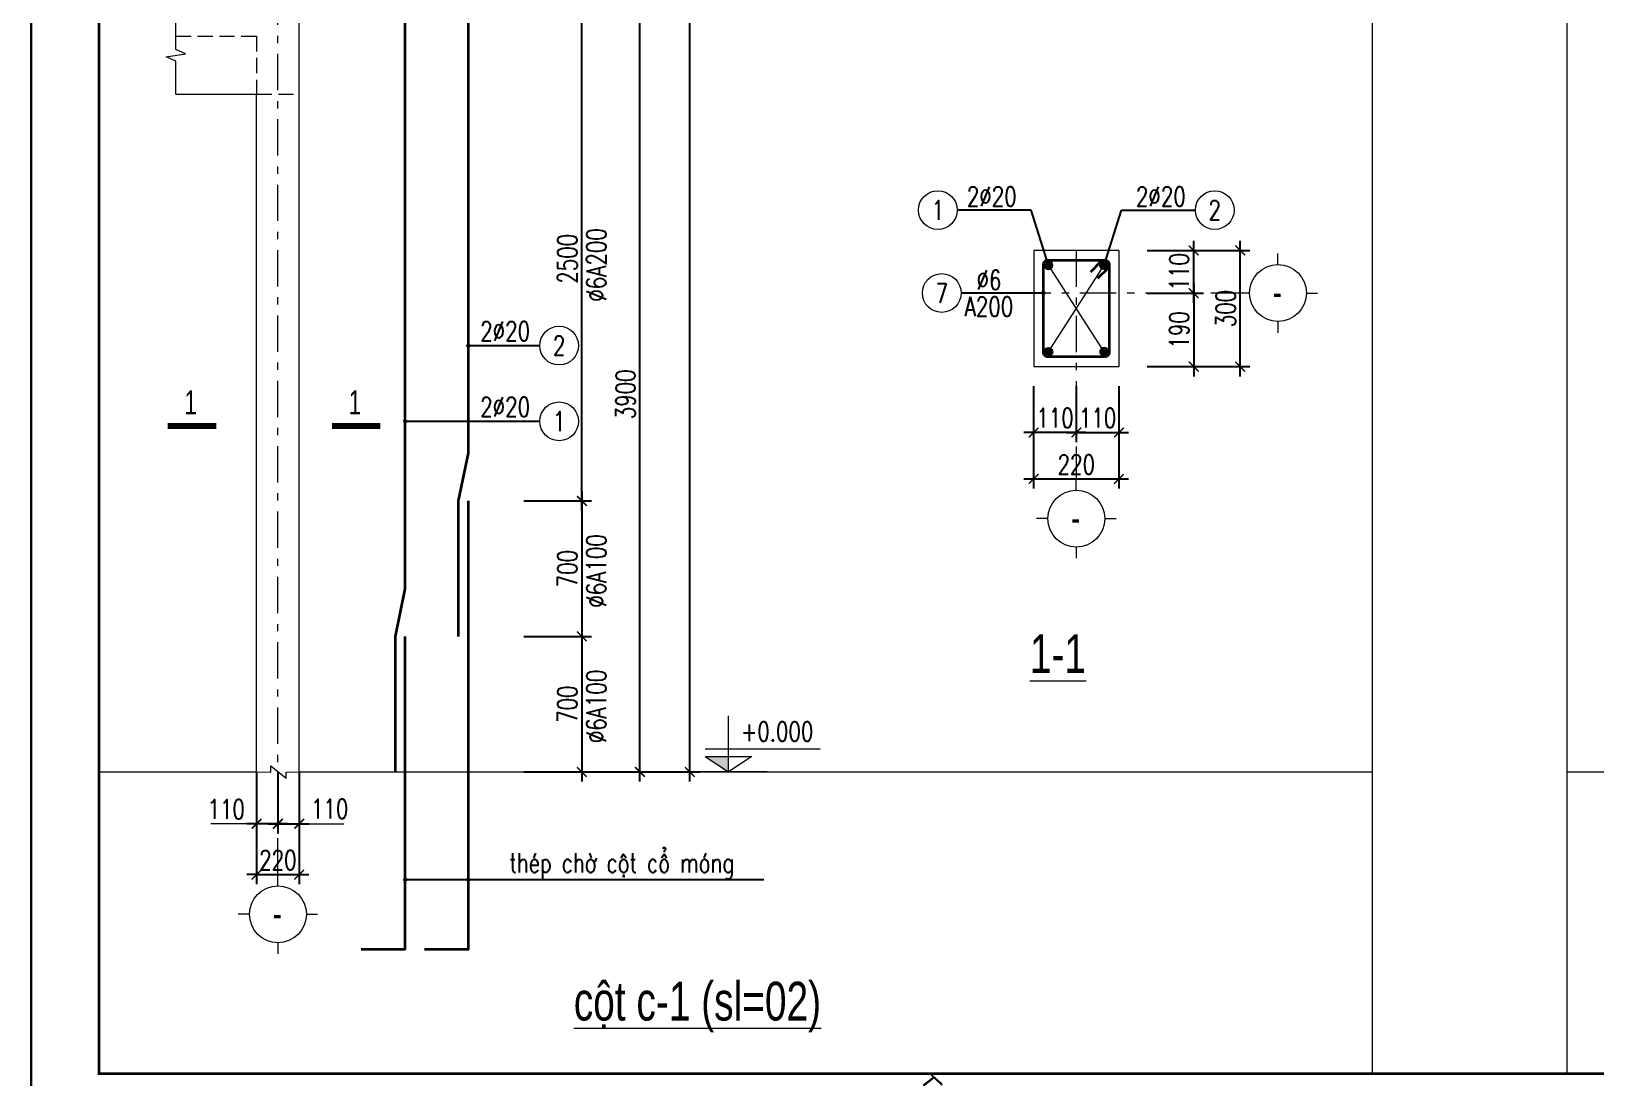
# Model space of a CAD drawing. Extents: x -2098986 to 943, y -1296280 to 73591.
# Drawn here: x -1783955 to -1767805, y -1131336 to -1120528 of the extents above; entities that cross this region are included whole.
import ezdxf
from ezdxf.enums import TextEntityAlignment as Align

# ---------------------------------------------------------------- set-up
doc = ezdxf.new("R2010")
doc.units = 0
doc.header["$LTSCALE"] = 150
doc.header["$PDMODE"] = 35
doc.linetypes.add('_An', pattern=[5, 3.5, -1.5])
doc.linetypes.add('_Tim', pattern=[9, 5, -1.5, 1, -1.5])
doc.layers.get('Defpoints').update_dxf_attribs({"lineweight": 18})
for name, color, linetype, lineweight in [('05.Text', 253, 'Continuous', 18), ('11.Khung bo', 32, 'Continuous', 50), ('12.Khung', 36, 'Continuous', 25), ('LS-DIM', 251, 'Continuous', 13), ('LS-TEXT', 60, 'Continuous', 20), ('LS-THAY', 7, 'Continuous', 20), ('LS-THEP', 3, 'Continuous', 35), ('LS-TRUC', 108, '_Tim', 9)]:
    doc.layers.add(name, color=color, linetype=linetype, lineweight=lineweight)
doc.layers.add('DIM', color=1, linetype='Continuous')
doc.layers.add('Tpl_Bound', color=1, linetype='Continuous', plot=False)
doc.styles.add('KCVN-LEADER', font='vnromadi.shx', dxfattribs={"width": 0.7, "height": 4})
doc.styles.add('LS.TEXT', font='vnromadi.shx', dxfattribs={"width": 0.7, "height": 4})
doc.styles.add('romans.shx', font='romans.shx', dxfattribs={"width": 0.75, "bigfont": 'vns.shx'})
doc.styles.add('VnAvantH', font='')
doc.styles.add('vnsimpli', font='vnsimli.shx', dxfattribs={"width": 0.75})
doc.styles.get('VnAvantH').set_extended_font_data('.VnAvantH')
doc.dimstyles.new('D25', dxfattribs={"dimscale": 0, "dimtxt": 200, "dimasz": 100, "dimexe": 100, "dimexo": 0, "dimgap": 50, "dimtad": 1, "dimdec": 0, "dimlfac": 0.25, "dimdsep": 46, "dimtxsty": 'vnsimpli', "dimblk1": 'ARCHTICK', "dimblk2": 'ARCHTICK', "dimsah": 1, "dimcen": 0, "dimdle": 100, "dimclrd": 256, "dimclre": 256, "dimclrt": 60, "dimadec": 0, "dimazin": 0, "dimtfac": 0.004, "dimtdec": 0, "dimtix": 1, "dimtmove": 2, "dimatfit": 3, "dimldrblk": 'ARCHTICK', "dimfxl": 1, "dimtolj": 1, "dimarcsym": 0})
doc.dimstyles.new('D50', dxfattribs={"dimtxt": 200, "dimasz": 100, "dimexe": 100, "dimexo": 0, "dimgap": 50, "dimtad": 1, "dimdec": 0, "dimlfac": 0.5, "dimzin": 0, "dimdsep": 46, "dimtxsty": 'vnsimpli', "dimblk1": 'ARCHTICK', "dimblk2": 'ARCHTICK', "dimsah": 1, "dimcen": 0, "dimdle": 100, "dimclrd": 256, "dimclre": 256, "dimclrt": 60, "dimadec": 0, "dimazin": 0, "dimtfac": 0.02, "dimtdec": 0, "dimtix": 1, "dimtmove": 2, "dimatfit": 3, "dimldrblk": 'ARCHTICK', "dimfxl": 100, "dimtolj": 1, "dimtzin": 0, "dimarcsym": 0})
doc.dimstyles.new('LS.GHI CHU', dxfattribs={"dimtxt": 200, "dimasz": 120, "dimexe": 120, "dimexo": 120, "dimgap": 80, "dimtad": 1, "dimdec": 0, "dimzin": 0, "dimdsep": 46, "dimtxsty": 'romans.shx', "dimblk": 'ARCHTICK', "dimcen": 0.09, "dimdle": 120, "dimclrd": 256, "dimclre": 8, "dimclrt": 7, "dimadec": 0, "dimazin": 0, "dimtfac": 1, "dimtdec": 0, "dimtofl": 0, "dimtmove": 0, "dimatfit": 3, "dimldrblk": 'ARCHTICK', "dimfxl": 1, "dimtolj": 1, "dimtzin": 0, "dimarcsym": 0})

# ---------------------------------------------------------------- blocks, each defined once
blk = doc.blocks.new('100')
at = {"layer": '11.Khung bo', "const_width": 26.7}
blk.add_lwpolyline([(1860913, -945240), (1860913, -916940), (1896063, -916940), (1896063, -945240)], close=True, dxfattribs=at)
blk.add_lwpolyline([(1860913, -945240), (1860913, -916940), (1896063, -916940), (1896063, -945240)], close=True, dxfattribs=at)
blk.add_lwpolyline([(1860913, -945240), (1860913, -916940), (1896063, -916940), (1896063, -945240)], close=True, dxfattribs=at)
at = {"layer": '12.Khung'}
blk.add_lwpolyline([(1901579, -945940), (1901579, -916240), (1859580, -916240), (1859580, -945940)], close=True, dxfattribs=at)
blk.add_lwpolyline([(1901579, -945940), (1901579, -916240), (1859580, -916240), (1859580, -945940)], close=True, dxfattribs=at)
blk.add_lwpolyline([(1901579, -945940), (1901579, -916240), (1859580, -916240), (1859580, -945940)], close=True, dxfattribs=at)
at = {"layer": '05.Text', "style": 'VnAvantH'}
blk.add_text('KTS.lª thÕ trinh', height=198, dxfattribs=at).set_placement((1898428, -936733), align=Align.RIGHT)
blk = doc.blocks.new('_ArchTick')
at = {"layer": 'DIM', "color": 0, "const_width": 0.15}
blk.add_lwpolyline([(-0.5, -0.5), (0.5, 0.5)], dxfattribs=at)
blk = doc.blocks.new('*D1765')
at = {"layer": 'Defpoints', "color": 0, "transparency": 16777216}
for p in [(-1778871, -1126778), (-1778871, -1128178), (-1778271, -1128178)]:
    blk.add_point(p, dxfattribs=at)
at = {"layer": 'LS-DIM', "lineweight": -2, "transparency": 16777216}
for p, q in [((-1778871, -1126778), (-1778171, -1126778)), ((-1778271, -1126678), (-1778271, -1128278)), ((-1778871, -1128178), (-1778171, -1128178))]:
    blk.add_line(p, q, dxfattribs=at)
at = {"layer": 'LS-DIM', "lineweight": -2, "transparency": 16777216, "xscale": 100, "yscale": 100, "zscale": 100}
for p, rotation in [((-1778271, -1126778), 90), ((-1778271, -1128178), 270)]:
    blk.add_blockref('_ArchTick', p, dxfattribs=dict(at, rotation=rotation))
at = {"layer": 'LS-DIM', "color": 60, "transparency": 16777216, "insert": (-1778421, -1127478), "char_height": 200, "attachment_point": 5, "rotation": 90, "style": 'vnsimpli'}
blk.add_mtext('\\A1;700', dxfattribs=at)
blk = doc.blocks.new('*D1768')
at = {"layer": 'Defpoints', "color": 0, "transparency": 16777216}
for p in [(-1781629, -1128178), (-1781189, -1128178), (-1781189, -1129238)]:
    blk.add_point(p, dxfattribs=at)
at = {"layer": 'LS-DIM', "lineweight": -2, "transparency": 16777216}
for p, q in [((-1781629, -1128178), (-1781629, -1129338)), ((-1781189, -1128178), (-1781189, -1129338)), ((-1781629, -1129238), (-1781729, -1129238)), ((-1781629, -1129238), (-1781189, -1129238)), ((-1781189, -1129238), (-1781089, -1129238))]:
    blk.add_line(p, q, dxfattribs=at)
at = {"layer": 'LS-DIM', "lineweight": -2, "transparency": 16777216, "xscale": 100, "yscale": 100, "zscale": 100}
blk.add_blockref('_ArchTick', (-1781629, -1129238), dxfattribs=at)
at = {"layer": 'LS-DIM', "lineweight": -2, "transparency": 16777216, "xscale": 100, "yscale": 100, "zscale": 100, "rotation": 180}
blk.add_blockref('_ArchTick', (-1781189, -1129238), dxfattribs=at)
at = {"layer": 'LS-DIM', "color": 60, "transparency": 16777216, "insert": (-1781409, -1129088), "char_height": 200, "attachment_point": 5, "style": 'vnsimpli'}
blk.add_mtext('\\A1;220', dxfattribs=at)
blk = doc.blocks.new('COSCD')
at = {"layer": 'LS-DIM'}
blk.add_hatch(color=256, dxfattribs=at).paths.add_polyline_path([(3.6, 0), (3.6, 1.44), (1.44, 1.44)])
for p, q in [((3.6, 0), (3.6, 5.23)), ((1.44, 2.16), (12.12, 2.16)), ((7.2, 0), (0, 0)), ((1.44, 1.44), (5.76, 1.44)), ((1.44, 1.44), (3.6, 0)), ((5.76, 1.44), (3.6, 0))]:
    blk.add_line(p, q, dxfattribs=at)
blk = doc.blocks.new('A$C0F04115F')
at = {"layer": 'LS-THAY'}
for p, q in [((-380, 380), (-380, 530)), ((-760, 0), (-910, 0)), ((0, 0), (150, 0)), ((-380, -380), (-380, -530))]:
    blk.add_line(p, q, dxfattribs=at)
blk.add_circle((-380, 0), 380, dxfattribs=at)
blk = doc.blocks.new('*D1769')
at = {"layer": 'Defpoints', "color": 0, "transparency": 16777216}
for p in [(-1781409, -1128178), (-1781189, -1128178), (-1781189, -1128713)]:
    blk.add_point(p, dxfattribs=at)
at = {"layer": 'LS-DIM', "lineweight": -2, "transparency": 16777216}
for p, q in [((-1781409, -1128178), (-1781409, -1128813)), ((-1781189, -1128178), (-1781189, -1128813)), ((-1781509, -1128713), (-1781089, -1128713))]:
    blk.add_line(p, q, dxfattribs=at)
at = {"layer": 'LS-DIM', "lineweight": -2, "transparency": 16777216, "xscale": 100, "yscale": 100, "zscale": 100, "rotation": 180}
blk.add_blockref('_ArchTick', (-1781409, -1128713), dxfattribs=at)
at = {"layer": 'LS-DIM', "lineweight": -2, "transparency": 16777216, "xscale": 100, "yscale": 100, "zscale": 100}
blk.add_blockref('_ArchTick', (-1781189, -1128713), dxfattribs=at)
at = {"layer": 'LS-DIM', "color": 60, "transparency": 16777216, "insert": (-1780875, -1128559), "char_height": 200, "attachment_point": 5, "style": 'vnsimpli'}
blk.add_mtext('\\A1;110', dxfattribs=at)
blk = doc.blocks.new('*D1770')
at = {"layer": 'Defpoints', "color": 0, "transparency": 16777216}
for p in [(-1781629, -1128178), (-1781409, -1128178), (-1781629, -1128713)]:
    blk.add_point(p, dxfattribs=at)
at = {"layer": 'LS-DIM', "lineweight": -2, "transparency": 16777216}
for p, q in [((-1781629, -1128178), (-1781629, -1128813)), ((-1781409, -1128178), (-1781409, -1128813)), ((-1781309, -1128713), (-1781729, -1128713))]:
    blk.add_line(p, q, dxfattribs=at)
at = {"layer": 'LS-DIM', "lineweight": -2, "transparency": 16777216, "xscale": 100, "yscale": 100, "zscale": 100, "rotation": 180}
blk.add_blockref('_ArchTick', (-1781629, -1128713), dxfattribs=at)
at = {"layer": 'LS-DIM', "lineweight": -2, "transparency": 16777216, "xscale": 100, "yscale": 100, "zscale": 100}
blk.add_blockref('_ArchTick', (-1781409, -1128713), dxfattribs=at)
at = {"layer": 'LS-DIM', "color": 60, "transparency": 16777216, "insert": (-1781943, -1128563), "char_height": 200, "attachment_point": 5, "style": 'vnsimpli'}
blk.add_mtext('\\A1;110', dxfattribs=at)
blk = doc.blocks.new('*D1777')
at = {"layer": 'Defpoints', "color": 0, "transparency": 16777216}
for p in [(-1778871, -1120378), (-1778271, -1120378), (-1778871, -1125378)]:
    blk.add_point(p, dxfattribs=at)
at = {"layer": 'LS-DIM', "lineweight": -2, "transparency": 16777216}
for p, q in [((-1778271, -1125478), (-1778271, -1120278)), ((-1778871, -1120378), (-1778171, -1120378)), ((-1778871, -1125378), (-1778171, -1125378))]:
    blk.add_line(p, q, dxfattribs=at)
at = {"layer": 'LS-DIM', "lineweight": -2, "transparency": 16777216, "xscale": 100, "yscale": 100, "zscale": 100}
for p, rotation in [((-1778271, -1120378), 90), ((-1778271, -1125378), 270)]:
    blk.add_blockref('_ArchTick', p, dxfattribs=dict(at, rotation=rotation))
at = {"layer": 'LS-DIM', "color": 60, "transparency": 16777216, "insert": (-1778421, -1122878), "char_height": 200, "attachment_point": 5, "rotation": 90, "style": 'vnsimpli'}
blk.add_mtext('\\A1;2500', dxfattribs=at)
blk = doc.blocks.new('*D1778')
at = {"layer": 'Defpoints', "color": 0, "transparency": 16777216}
for p in [(-1778871, -1120378), (-1777671, -1120378), (-1778871, -1128178)]:
    blk.add_point(p, dxfattribs=at)
at = {"layer": 'LS-DIM', "lineweight": -2, "transparency": 16777216}
for p, q in [((-1777671, -1128278), (-1777671, -1120278)), ((-1778871, -1120378), (-1777571, -1120378)), ((-1778871, -1128178), (-1777571, -1128178))]:
    blk.add_line(p, q, dxfattribs=at)
at = {"layer": 'LS-DIM', "lineweight": -2, "transparency": 16777216, "xscale": 100, "yscale": 100, "zscale": 100}
for p, rotation in [((-1777671, -1120378), 90), ((-1777671, -1128178), 270)]:
    blk.add_blockref('_ArchTick', p, dxfattribs=dict(at, rotation=rotation))
at = {"layer": 'LS-DIM', "color": 60, "transparency": 16777216, "insert": (-1777821, -1124278), "char_height": 200, "attachment_point": 5, "rotation": 90, "style": 'vnsimpli'}
blk.add_mtext('\\A1;3900', dxfattribs=at)
blk = doc.blocks.new('*D1779')
at = {"layer": 'Defpoints', "color": 0, "transparency": 16777216}
for p in [(-1778871, -1106078), (-1777157, -1106078), (-1778871, -1128178)]:
    blk.add_point(p, dxfattribs=at)
at = {"layer": 'LS-DIM', "lineweight": -2, "transparency": 16777216}
for p, q in [((-1778871, -1106078), (-1777057, -1106078)), ((-1777157, -1128278), (-1777157, -1105978)), ((-1778871, -1128178), (-1777057, -1128178))]:
    blk.add_line(p, q, dxfattribs=at)
at = {"layer": 'LS-DIM', "lineweight": -2, "transparency": 16777216, "xscale": 100, "yscale": 100, "zscale": 100}
for p, rotation in [((-1777157, -1106078), 90), ((-1777157, -1128178), 270)]:
    blk.add_blockref('_ArchTick', p, dxfattribs=dict(at, rotation=rotation))
at = {"layer": 'LS-DIM', "color": 60, "transparency": 16777216, "insert": (-1777307, -1117128), "char_height": 200, "attachment_point": 5, "rotation": 90, "style": 'vnsimpli'}
blk.add_mtext('\\A1;11050', dxfattribs=at)
blk = doc.blocks.new('*D1785')
at = {"layer": 'Defpoints', "color": 0, "transparency": 16777216}
for p in [(-1778871, -1125378), (-1778871, -1126778), (-1778271, -1126778)]:
    blk.add_point(p, dxfattribs=at)
at = {"layer": 'LS-DIM', "lineweight": -2, "transparency": 16777216}
for p, q in [((-1778271, -1125278), (-1778271, -1126878)), ((-1778871, -1125378), (-1778171, -1125378)), ((-1778871, -1126778), (-1778171, -1126778))]:
    blk.add_line(p, q, dxfattribs=at)
at = {"layer": 'LS-DIM', "lineweight": -2, "transparency": 16777216, "xscale": 100, "yscale": 100, "zscale": 100}
for p, rotation in [((-1778271, -1125378), 90), ((-1778271, -1126778), 270)]:
    blk.add_blockref('_ArchTick', p, dxfattribs=dict(at, rotation=rotation))
at = {"layer": 'LS-DIM', "color": 60, "transparency": 16777216, "insert": (-1778421, -1126078), "char_height": 200, "attachment_point": 5, "rotation": 90, "style": 'vnsimpli'}
blk.add_mtext('\\A1;700', dxfattribs=at)
blk = doc.blocks.new('THEP DAM')
at = {"layer": 'LS-THEP'}
for p, q in [((-0.6, 0), (0.6, 0)), ((-0.42, 0.42), (0.42, -0.42)), ((-0.42, -0.42), (0.42, 0.42)), ((0, 0.6), (0, -0.6))]:
    blk.add_line(p, q, dxfattribs=at)
blk.add_circle((0, 0), 0.6, dxfattribs=at)
blk = doc.blocks.new('*D1810')
at = {"layer": 'Defpoints', "color": 0, "transparency": 16777216}
for p in [(-1773607, -1124193), (-1773167, -1124193), (-1773607, -1124672)]:
    blk.add_point(p, dxfattribs=at)
at = {"layer": 'LS-DIM', "lineweight": -2, "transparency": 16777216}
for p, q in [((-1773607, -1124193), (-1773607, -1124772)), ((-1773167, -1124193), (-1773167, -1124772)), ((-1773067, -1124672), (-1773707, -1124672))]:
    blk.add_line(p, q, dxfattribs=at)
at = {"layer": 'LS-DIM', "lineweight": -2, "transparency": 16777216, "xscale": 100, "yscale": 100, "zscale": 100, "rotation": 180}
blk.add_blockref('_ArchTick', (-1773607, -1124672), dxfattribs=at)
at = {"layer": 'LS-DIM', "lineweight": -2, "transparency": 16777216, "xscale": 100, "yscale": 100, "zscale": 100}
blk.add_blockref('_ArchTick', (-1773167, -1124672), dxfattribs=at)
at = {"layer": 'LS-DIM', "color": 60, "transparency": 16777216, "insert": (-1773387, -1124522), "char_height": 200, "attachment_point": 5, "style": 'vnsimpli'}
blk.add_mtext('\\A1;110', dxfattribs=at)
blk = doc.blocks.new('*D1811')
at = {"layer": 'Defpoints', "color": 0, "transparency": 16777216}
for p in [(-1773167, -1124193), (-1772727, -1124193), (-1772727, -1124672)]:
    blk.add_point(p, dxfattribs=at)
at = {"layer": 'LS-DIM', "lineweight": -2, "transparency": 16777216}
for p, q in [((-1773167, -1124193), (-1773167, -1124772)), ((-1772727, -1124193), (-1772727, -1124772)), ((-1773267, -1124672), (-1772627, -1124672))]:
    blk.add_line(p, q, dxfattribs=at)
at = {"layer": 'LS-DIM', "lineweight": -2, "transparency": 16777216, "xscale": 100, "yscale": 100, "zscale": 100, "rotation": 180}
blk.add_blockref('_ArchTick', (-1773167, -1124672), dxfattribs=at)
at = {"layer": 'LS-DIM', "lineweight": -2, "transparency": 16777216, "xscale": 100, "yscale": 100, "zscale": 100}
blk.add_blockref('_ArchTick', (-1772727, -1124672), dxfattribs=at)
at = {"layer": 'LS-DIM', "color": 60, "transparency": 16777216, "insert": (-1772947, -1124522), "char_height": 200, "attachment_point": 5, "style": 'vnsimpli'}
blk.add_mtext('\\A1;110', dxfattribs=at)
blk = doc.blocks.new('*D1812')
at = {"layer": 'Defpoints', "color": 0, "transparency": 16777216}
for p in [(-1773607, -1124193), (-1772727, -1124193), (-1772727, -1125152)]:
    blk.add_point(p, dxfattribs=at)
at = {"layer": 'LS-DIM', "lineweight": -2, "transparency": 16777216}
for p, q in [((-1773607, -1124193), (-1773607, -1125252)), ((-1772727, -1124193), (-1772727, -1125252)), ((-1773707, -1125152), (-1772627, -1125152))]:
    blk.add_line(p, q, dxfattribs=at)
at = {"layer": 'LS-DIM', "lineweight": -2, "transparency": 16777216, "xscale": 100, "yscale": 100, "zscale": 100, "rotation": 180}
blk.add_blockref('_ArchTick', (-1773607, -1125152), dxfattribs=at)
at = {"layer": 'LS-DIM', "lineweight": -2, "transparency": 16777216, "xscale": 100, "yscale": 100, "zscale": 100}
blk.add_blockref('_ArchTick', (-1772727, -1125152), dxfattribs=at)
at = {"layer": 'LS-DIM', "color": 60, "transparency": 16777216, "insert": (-1773167, -1125002), "char_height": 200, "attachment_point": 5, "style": 'vnsimpli'}
blk.add_mtext('\\A1;220', dxfattribs=at)
blk = doc.blocks.new('*D1813')
at = {"layer": 'Defpoints', "color": 0, "transparency": 16777216}
for p in [(-1772434, -1123232), (-1772434, -1123992), (-1771955, -1123992)]:
    blk.add_point(p, dxfattribs=at)
at = {"layer": 'LS-DIM', "lineweight": -2, "transparency": 16777216}
for p, q in [((-1772434, -1123232), (-1771855, -1123232)), ((-1771955, -1123132), (-1771955, -1124092)), ((-1772434, -1123992), (-1771855, -1123992))]:
    blk.add_line(p, q, dxfattribs=at)
at = {"layer": 'LS-DIM', "lineweight": -2, "transparency": 16777216, "xscale": 100, "yscale": 100, "zscale": 100}
for p, rotation in [((-1771955, -1123232), 90), ((-1771955, -1123992), 270)]:
    blk.add_blockref('_ArchTick', p, dxfattribs=dict(at, rotation=rotation))
at = {"layer": 'LS-DIM', "color": 60, "transparency": 16777216, "insert": (-1772105, -1123612), "char_height": 200, "attachment_point": 5, "rotation": 90, "style": 'vnsimpli'}
blk.add_mtext('\\A1;190', dxfattribs=at)
blk = doc.blocks.new('*D1814')
at = {"layer": 'Defpoints', "color": 0, "transparency": 16777216}
for p in [(-1772434, -1122792), (-1771955, -1122792), (-1772434, -1123232)]:
    blk.add_point(p, dxfattribs=at)
at = {"layer": 'LS-DIM', "lineweight": -2, "transparency": 16777216}
for p, q in [((-1771955, -1123332), (-1771955, -1122692)), ((-1772434, -1122792), (-1771855, -1122792)), ((-1772434, -1123232), (-1771855, -1123232))]:
    blk.add_line(p, q, dxfattribs=at)
at = {"layer": 'LS-DIM', "lineweight": -2, "transparency": 16777216, "xscale": 100, "yscale": 100, "zscale": 100}
for p, rotation in [((-1771955, -1122792), 90), ((-1771955, -1123232), 270)]:
    blk.add_blockref('_ArchTick', p, dxfattribs=dict(at, rotation=rotation))
at = {"layer": 'LS-DIM', "color": 60, "transparency": 16777216, "insert": (-1772105, -1123012), "char_height": 200, "attachment_point": 5, "rotation": 90, "style": 'vnsimpli'}
blk.add_mtext('\\A1;110', dxfattribs=at)
blk = doc.blocks.new('*D1815')
at = {"layer": 'Defpoints', "color": 0, "transparency": 16777216}
for p in [(-1772434, -1122792), (-1771475, -1122792), (-1772434, -1123992)]:
    blk.add_point(p, dxfattribs=at)
at = {"layer": 'LS-DIM', "lineweight": -2, "transparency": 16777216}
for p, q in [((-1771475, -1124092), (-1771475, -1122692)), ((-1772434, -1122792), (-1771375, -1122792)), ((-1772434, -1123992), (-1771375, -1123992))]:
    blk.add_line(p, q, dxfattribs=at)
at = {"layer": 'LS-DIM', "lineweight": -2, "transparency": 16777216, "xscale": 100, "yscale": 100, "zscale": 100}
for p, rotation in [((-1771475, -1122792), 90), ((-1771475, -1123992), 270)]:
    blk.add_blockref('_ArchTick', p, dxfattribs=dict(at, rotation=rotation))
at = {"layer": 'LS-DIM', "color": 60, "transparency": 16777216, "insert": (-1771625, -1123392), "char_height": 200, "attachment_point": 5, "rotation": 90, "style": 'vnsimpli'}
blk.add_mtext('\\A1;300', dxfattribs=at)

msp = doc.modelspace()

# ---------------------------------------------------------------- hatches: boundary and pattern name
at = {"layer": 'LS-THEP'}
h = msp.add_hatch(color=256, dxfattribs=at)
h.dxf.hatch_style = 1
edge = h.paths.add_edge_path()
edge.add_arc((-1772880.2, -1122944.5), 38.2, 0, 360)
edge = h.paths.add_edge_path(flags=17)
edge.add_line((-1772880.2, -1122982.7), (-1772880.2, -1122906.3))
edge = h.paths.add_edge_path(flags=17)
edge.add_line((-1772842.1, -1122944.5), (-1772918.4, -1122944.5))
edge = h.paths.add_edge_path(flags=17)
edge.add_line((-1772853.2, -1122971.5), (-1772907.2, -1122917.5))
h = msp.add_hatch(color=256, dxfattribs=at)
h.dxf.hatch_style = 1
edge = h.paths.add_edge_path()
edge.add_arc((-1773453.4, -1123838.6), 38.2, 0, 360)
edge = h.paths.add_edge_path(flags=17)
edge.add_line((-1773453.4, -1123800.4), (-1773453.4, -1123876.8))
edge = h.paths.add_edge_path(flags=17)
edge.add_line((-1773491.6, -1123838.6), (-1773415.3, -1123838.6))
edge = h.paths.add_edge_path(flags=17)
edge.add_line((-1773480.4, -1123811.6), (-1773426.4, -1123865.6))

# ---------------------------------------------------------------- linework, layer by layer
at = {"layer": 'LS-DIM', "linetype": '_An', "ltscale": 0.3}
for p, q in [((-1782463.4, -1120578.3), (-1781629, -1120578.3)), ((-1781629, -1120578.3), (-1781629, -1121178.3)), ((-1781629, -1121178.3), (-1781189, -1121178.3))]:
    msp.add_line(p, q, dxfattribs=at)
at = {"layer": 'LS-DIM', "linetype": 'Continuous'}
for p, q in [((-1772880.2, -1123838.6), (-1773453.4, -1122944.5)), ((-1773453.4, -1123838.6), (-1772880.2, -1122944.9))]:
    msp.add_line(p, q, dxfattribs=at)
at = {"layer": 'LS-DIM'}
for p, q in [((-1781629, -1128712.9), (-1782101.6, -1128712.9)), ((-1781189, -1128712.9), (-1780727.6, -1128712.9))]:
    msp.add_line(p, q, dxfattribs=at)
for points in [[(-1782463.4, -1121178.3), (-1782463.4, -1120836.9), (-1782563.4, -1120792.4), (-1782363.4, -1120761.5), (-1782463.4, -1120716.9), (-1782463.4, -1120378.3)], [(-1781629, -1128178.3), (-1781481.8, -1128178.4), (-1781481.8, -1128115.3), (-1781324.1, -1128241.4), (-1781324.1, -1128178.4), (-1781189, -1128178.2)]]:
    msp.add_lwpolyline(points, dxfattribs=at)
at = {"layer": 'LS-TEXT', "const_width": 60}
for points in [[(-1782045.4, -1124604.6), (-1782545.9, -1124604.6)], [(-1780350.1, -1124604.6), (-1780850.6, -1124604.6)]]:
    msp.add_lwpolyline(points, dxfattribs=at)
at = {"layer": 'LS-THAY'}
for p, q in [((-1781189, -1128178.3), (-1781188.9, -1106078.3)), ((-1782463.4, -1121178.3), (-1781629, -1121178.3)), ((-1781629, -1128178.3), (-1781629, -1121178.3)), ((-1772726.8, -1122791.6), (-1773606.8, -1122791.6)), ((-1773606.8, -1122791.6), (-1773606.8, -1123991.6)), ((-1772726.8, -1122791.6), (-1772726.8, -1123991.6)), ((-1773606.8, -1123991.6), (-1772726.8, -1123991.6))]:
    msp.add_line(p, q, dxfattribs=at)
for p, q in [((-1783254.8, -1128178.3), (-1781629, -1128178.3)), ((-1781189, -1128178.3), (-1770108.1, -1128178.3)), ((-1768101.5, -1128178.3), (-1766475.7, -1128178.3))]:
    msp.add_line(p, q, dxfattribs=at).dxf.unprotected_set("ltscale", 0)
for points in [[(-1768101.5, -1131292.8), (-1754954.8, -1131292.8), (-1754954.8, -1099254.1), (-1768101.5, -1099254.1)], [(-1783254.8, -1131292.8), (-1770108.1, -1131292.8), (-1770108.1, -1105054.1), (-1783254.8, -1105054.1)]]:
    msp.add_lwpolyline(points, close=True, dxfattribs=at).dxf.unprotected_set("ltscale", 0)
for centre in [(-1774596.2, -1122375.4), (-1771737.4, -1122375.4), (-1774556.2, -1123231.6), (-1778505.7, -1123774.7), (-1778505.7, -1124556.7)]:
    msp.add_circle(centre, 200, dxfattribs=at)
at = {"layer": 'LS-THEP'}
for points in [[(-1779543.7, -1126778.3), (-1779543.7, -1125378.3), (-1779442.2, -1124885), (-1779442.2, -1117578.3)], [(-1780195.1, -1128178.3), (-1780195.1, -1126778.3), (-1780093.5, -1126285), (-1780093.5, -1118978.3)], [(-1779897.2, -1130006.4), (-1779442.2, -1130006.4), (-1779442.2, -1125378.3)], [(-1780548.6, -1130006.4), (-1780093.5, -1130006.4), (-1780093.5, -1126778.3)]]:
    msp.add_lwpolyline(points, dxfattribs=at)
msp.add_lwpolyline([(-1772826.8, -1122941.6), (-1772826.8, -1123841.6, -0.4142136), (-1772876.8, -1123891.6), (-1773456.8, -1123891.6, -0.4142136), (-1773506.8, -1123841.6), (-1773506.8, -1122941.6, -0.4142136), (-1773456.8, -1122891.6), (-1772876.8, -1122891.6, -0.4142136)], format="xyb", close=True, dxfattribs=at)
msp.add_lwpolyline([(-1773018.3, -1123012.3), (-1772912.2, -1122906.2, -1), (-1772841.5, -1122976.9), (-1772947.5, -1123083)], format="xyb", dxfattribs=at)
at = {"layer": 'LS-TRUC', "ltscale": 0.5}
for p, q in [((-1781409, -1129237.7), (-1781409, -1106078.3)), ((-1773166.8, -1122791.6), (-1773166.8, -1125151.6)), ((-1771403.8, -1123231.6), (-1773606.8, -1123231.6))]:
    msp.add_line(p, q, dxfattribs=at)
at = {"layer": 'Tpl_Bound', "color": 1}
msp.add_lwpolyline([(-1783954.8, -1136809.4), (-1783954.8, -1094809.4), (-1754254.8, -1094809.4), (-1754254.8, -1136809.4)], close=True, dxfattribs=at)

# ---------------------------------------------------------------- block references
at = {"layer": '05.Text', "xscale": 1.000009185772931, "yscale": 1.000009185772931, "zscale": 1.000009185772931, "rotation": 270}
msp.add_blockref('100', (-838006.3, 764787.3), dxfattribs=at)
at = {"layer": 'LS-DIM', "xscale": 111.1111111110076, "yscale": 111.1111111110076, "zscale": 111.1111111110076}
msp.add_blockref('COSCD', (-1777157.5, -1128178.3), dxfattribs=at)
at = {"layer": 'LS-THAY', "xscale": 0.7730448000365868, "yscale": 0.7730448000365868, "zscale": 0.7730448000365868}
for p in [(-1770791.4, -1123231.6), (-1772872.9, -1125561.4), (-1781115.2, -1129647.5)]:
    msp.add_blockref('A$C0F04115F', p, dxfattribs=at)
at = {"layer": 'LS-THEP', "yscale": 63.63636363809928, "rotation": 180}
for p, xscale, zscale in [((-1773453.4, -1122944.5), -63.63636363809928, 63.63636363805121), ((-1772880.2, -1122944.5), 63.63636363809928, 63.63636363809928)]:
    msp.add_blockref('THEP DAM', p, dxfattribs=dict(at, xscale=xscale, zscale=zscale))
at = {"layer": 'LS-THEP', "yscale": 63.63636363809928}
for p, xscale, zscale in [((-1773453.4, -1123838.6), 63.63636363809928, 63.63636363809928), ((-1772880.2, -1123838.6), -63.63636363809928, 63.63636363805121)]:
    msp.add_blockref('THEP DAM', p, dxfattribs=dict(at, xscale=xscale, zscale=zscale))

# ---------------------------------------------------------------- texts
at = {"layer": 'LS-TEXT'}
for s, height, style, width, p in [('2`20', 200, 'vnsimpli', 0.75, (-1774039.6, -1122334.3)), ('2`20', 200, 'vnsimpli', 0.75, (-1772294.1, -1122334.3)), ('%%C6', 200, 'vnsimpli', 0.75, (-1774068.7, -1123196.8)), ('A200', 200, 'vnsimpli', 0.75, (-1774068.7, -1123471.7)), ('2`20', 200, 'vnsimpli', 0.75, (-1779062.9, -1123726.2)), ('1', 250, 'KCVN-LEADER', 0.7, (-1782308.8, -1124486.1)), ('1', 250, 'KCVN-LEADER', 0.7, (-1780613.5, -1124486.1)), ('2`20', 200, 'vnsimpli', 0.75, (-1779062.9, -1124508.2)), ('thÐp chê cét cæ mãng', 200, 'vnsimpli', 0.75, (-1777859.2, -1129216.8))]:
    msp.add_text(s, height=height, dxfattribs=dict(at, style=style, width=width)).set_placement(p, align=Align.CENTER)
at = {"layer": 'LS-TEXT', "style": 'vnsimpli', "width": 0.75}
for s, p in [('%%C6A200', (-1778021.8, -1122941.7)), ('%%C6A100', (-1778021.8, -1126101.5)), ('%%C6A100', (-1778021.8, -1127501.5))]:
    msp.add_text(s, height=200, rotation=90, dxfattribs=at).set_placement(p, align=Align.CENTER)
at = {"layer": 'LS-TEXT', "style": 'KCVN-LEADER', "width": 0.7}
for p in [(-1771092.6, -1123222.4), (-1773174.2, -1125552.3), (-1781416.4, -1129638.4)]:
    msp.add_text('-', height=300, dxfattribs=at).set_placement(p, align=Align.MIDDLE_CENTER)
at = {"layer": 'LS-TEXT', "color": 60, "style": 'LS.TEXT', "width": 0.75}
for s, p in [('%%U1-1', (-1773646.2, -1127156.1)), ('%%Ucét c-1 (sl=02)', (-1778354.4, -1130745))]:
    msp.add_text(s, height=400, dxfattribs=at).set_placement(p)
at = {"layer": 'LS-TEXT', "style": 'vnsimpli', "width": 0.75}
msp.add_text('+0.000', height=200, dxfattribs=at).set_placement((-1775881.6, -1127860.5), align=Align.RIGHT)
for tag, text, p in [('1', '2', (-1774596.2, -1122375.4)), ('2', '2', (-1771737.4, -1122375.4)), ('7', '1', (-1774556.2, -1123231.6)), ('2', '2', (-1778505.7, -1123774.7)), ('1', '2', (-1778505.7, -1124556.7))]:
    msp.add_attdef(tag, text=text, height=200, dxfattribs=at).set_placement(p, align=Align.MIDDLE)

# ---------------------------------------------------------------- dimensions: what is measured, and where the dimension line sits
at = {"layer": 'LS-DIM'}
for base, p1, p2, picture, middle in [((-1777157.5, -1106078.3), (-1778870.8, -1128178.3), (-1778870.8, -1106078.3), '*D1779', (-1777307.5, -1117128.3)), ((-1778270.8, -1120378.3), (-1778870.8, -1125378.3), (-1778870.8, -1120378.3), '*D1777', (-1778420.8, -1122878.3)), ((-1777670.8, -1120378.3), (-1778870.8, -1128178.3), (-1778870.8, -1120378.3), '*D1778', (-1777820.8, -1124278.3))]:
    dim = msp.add_linear_dim(base=base, p1=p1, p2=p2, angle=90, dimstyle='D50', dxfattribs=at)
    dim.commit()
    dim.dimension.update_dxf_attribs({"geometry": picture, "text_midpoint": middle})
for base, p1, p2, angle, dimstyle, picture, middle in [((-1771954.8, -1122791.6), (-1772433.8, -1123231.6), (-1772433.8, -1122791.6), 270, 'D25', '*D1814', (-1772104.8, -1123011.6)), ((-1771474.8, -1122791.6), (-1772433.8, -1123991.6), (-1772433.8, -1122791.6), 90, 'D25', '*D1815', (-1771624.8, -1123391.6)), ((-1771954.8, -1123991.6), (-1772433.8, -1123231.6), (-1772433.8, -1123991.6), 90, 'D25', '*D1813', (-1772104.8, -1123611.6)), ((-1772726.8, -1124671.6), (-1773166.8, -1124192.6), (-1772726.8, -1124192.6), 180, 'D25', '*D1811', (-1772946.8, -1124521.6)), ((-1778270.8, -1126778.3), (-1778870.8, -1125378.3), (-1778870.8, -1126778.3), 90, 'D50', '*D1785', (-1778420.8, -1126078.3)), ((-1778270.8, -1128178.3), (-1778870.8, -1126778.3), (-1778870.8, -1128178.3), 90, 'D50', '*D1765', (-1778420.8, -1127478.3))]:
    dim = msp.add_linear_dim(base=base, p1=p1, p2=p2, angle=angle, dimstyle=dimstyle, override={"dimscale": 1}, dxfattribs=at)
    dim.commit()
    dim.dimension.update_dxf_attribs({"geometry": picture, "text_midpoint": middle})
for base, p1, p2, dimstyle, picture, middle in [((-1773606.8, -1124671.6), (-1773166.8, -1124192.6), (-1773606.8, -1124192.6), 'D25', '*D1810', (-1773386.8, -1124521.6)), ((-1772726.8, -1125151.6), (-1773606.8, -1124192.6), (-1772726.8, -1124192.6), 'D25', '*D1812', (-1773166.8, -1125001.6)), ((-1781189, -1129237.7), (-1781629, -1128178.2), (-1781189, -1128178.2), 'D50', '*D1768', (-1781409, -1129087.7))]:
    dim = msp.add_linear_dim(base=base, p1=p1, p2=p2, dimstyle=dimstyle, override={"dimscale": 1}, dxfattribs=at)
    dim.commit()
    dim.dimension.update_dxf_attribs({"geometry": picture, "text_midpoint": middle})
for base, p2, picture, middle in [((-1781629, -1128712.9), (-1781629, -1128178.2), '*D1770', (-1781943.3, -1128562.7)), ((-1781189, -1128712.9), (-1781189, -1128178.2), '*D1769', (-1780874.8, -1128559.4))]:
    dim = msp.add_linear_dim(base=base, p1=(-1781409, -1128178.2), p2=p2, dimstyle='D50', dxfattribs=at)
    dim.commit()
    dim.dimension.update_dxf_attribs({"geometry": picture, "text_midpoint": middle, "dimtype": 160})

# ---------------------------------------------------------------- leaders
for points in [[(-1773453.7, -1122944.7), (-1773632.8, -1122375.4), (-1774396.2, -1122375.4)], [(-1772880, -1122944.7), (-1772700.9, -1122375.4), (-1771937.4, -1122375.4)], [(-1773506.8, -1123231.6), (-1774356.2, -1123231.6)], [(-1779442.2, -1123774.7), (-1779097, -1123774.7), (-1778705.7, -1123774.7)], [(-1780093.5, -1124556.7), (-1779442.2, -1124556.7), (-1778705.7, -1124556.7)], [(-1780093.5, -1129289.1), (-1777043.9, -1129289.1)], [(-1779442.2, -1129289.1), (-1776392.5, -1129289.1)]]:
    msp.add_leader(points, dimstyle='LS.GHI CHU', override={"dimscale": 50, "dimasz": 0.5, "dimtad": 0, "dimtxsty": 'vnsimpli', "dimldrblk": 'Origin'}, dxfattribs=at)

doc.saveas('drawing.dxf')
